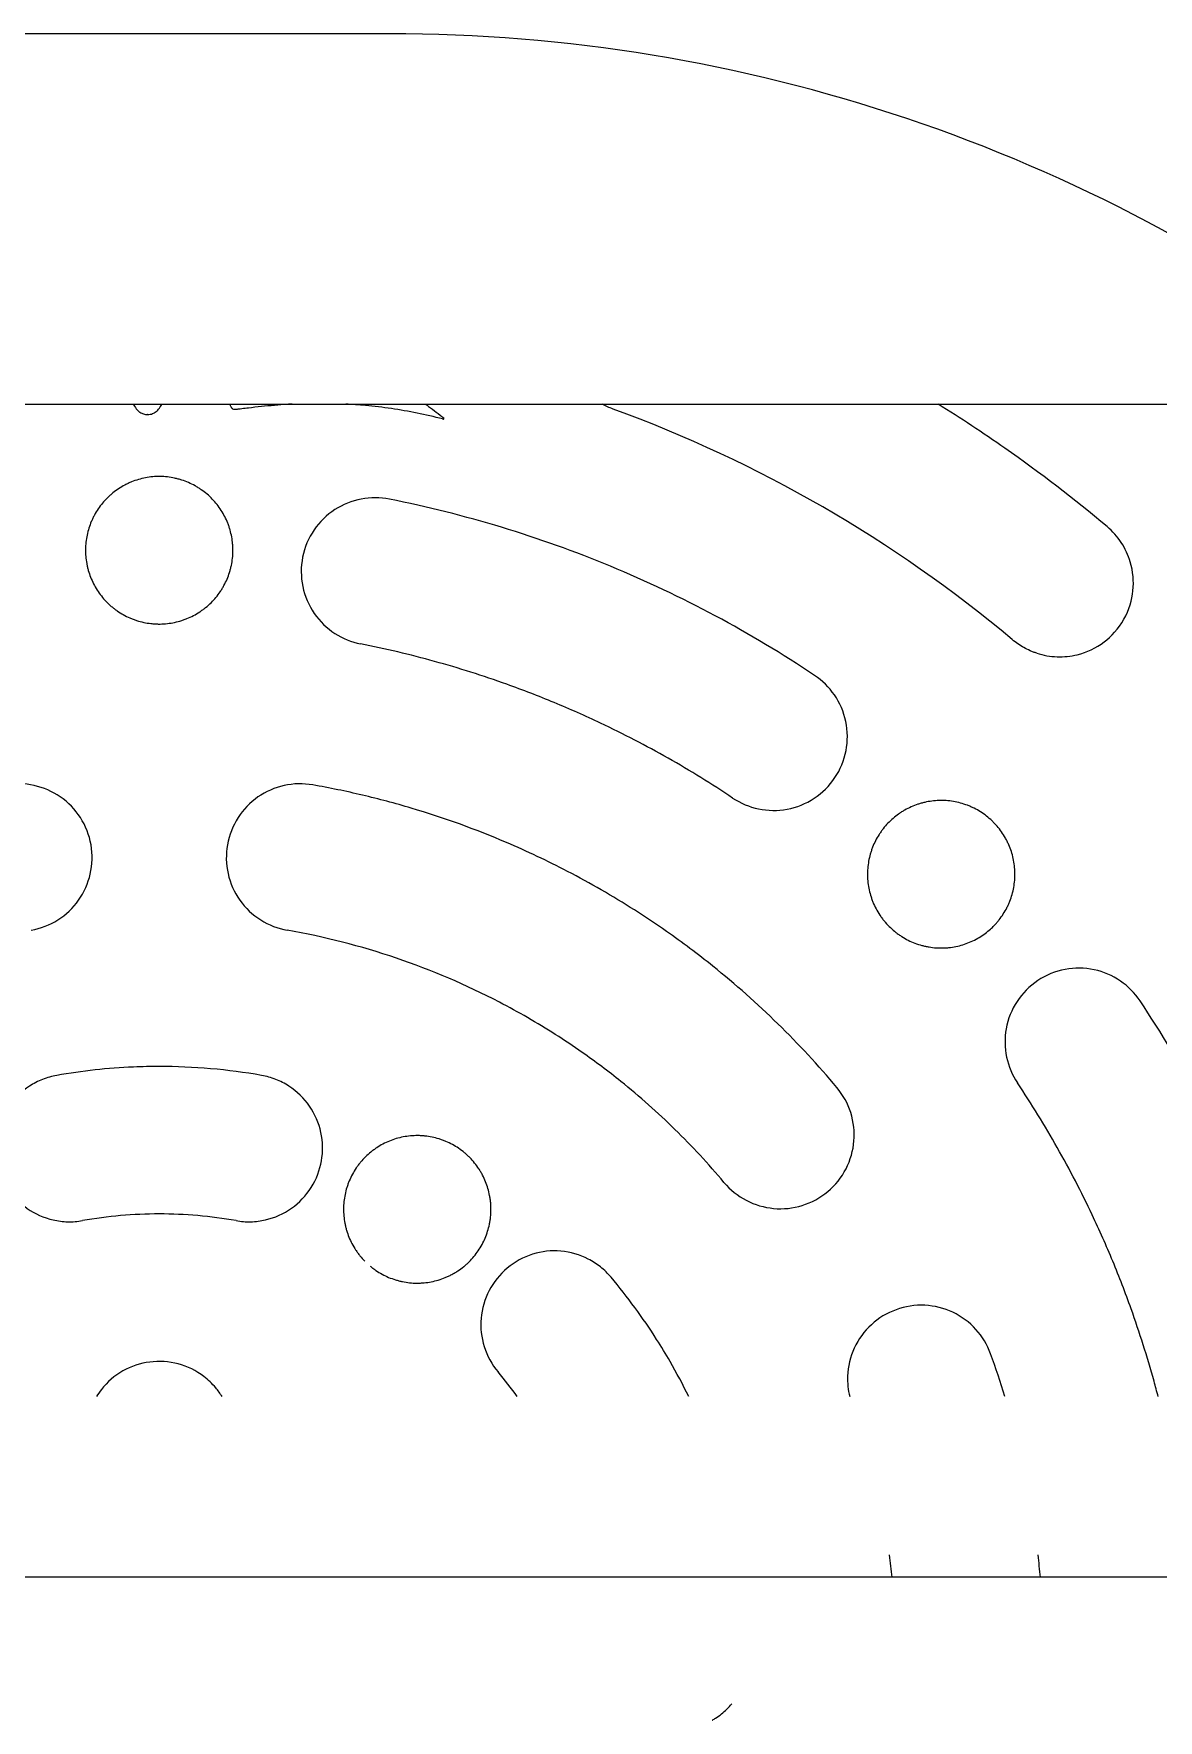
# Model space of a CAD drawing. Header units: millimetres. Extents: x 1061 to 4698, y 0 to 5700.
# Drawn here: x 2841 to 3185, y 2831 to 3345 of the extents above; entities that cross this region are included whole.
import ezdxf

# ---------------------------------------------------------------- set-up
doc = ezdxf.new("R2010")
doc.units = ezdxf.units.MM
doc.layers.add('AM_4', color=3, linetype='Continuous', lineweight=25)

msp = doc.modelspace()

# ---------------------------------------------------------------- linework, layer by layer
at = {"layer": 'AM_4'}
for p, q in [((2949.92, 3345.1), (2809.92, 3345.1)), ((2503.8, 3232.1), (3255.64, 3232.1)), ((2876.21, 3228.92), (2876.17, 3228.92)), ((2902.96, 3230.42), (2902.95, 3230.42)), ((3744.97, 2874.15), (2014.48, 2874.15))]:
    msp.add_line(p, q, dxfattribs=at)
for centre, radius, start, end in [((2949.92, 2850.1), 495, 52.7867, 90), ((2966.43, 3227.7), 0.2, 255.5304, 51.6024), ((2879.72, 2850), 405, 50, 70)]:
    msp.add_arc(centre, radius, start, end, dxfattribs=at)
for centre, major_axis, ratio, start_param, end_param in [((2876.17, 3233.09), (-4.21, -0.04), 0.990242, 1.409895, 1.561739), ((2876.21, 3233.1), (-4.22, -0.04), 0.990282, 1.561515, 1.731957)]:
    msp.add_ellipse(centre, major_axis=major_axis, ratio=ratio, start_param=start_param, end_param=end_param, dxfattribs=at)
for points, knots in [([(2871.8, 3232.1), (2871.94, 3231.87), (2872.08, 3231.65), (2872.53, 3230.92), (2872.83, 3230.43), (2873.68, 3229.7), (2874.01, 3229.49), (2874.74, 3229.15), (2875.13, 3229.03), (2875.53, 3228.97)], [13.081795, 13.081795, 13.081795, 13.081795, 13.279846, 13.279846, 13.718886, 13.718886, 13.95769, 13.95769, 14.203502, 14.203502, 14.203502, 14.203502]), ([(2876.92, 3228.98), (2877.5, 3229.08), (2877.94, 3229.27), (2878.64, 3229.65), (2878.99, 3229.92), (2879.66, 3230.61), (2879.88, 3230.95), (2880.45, 3231.89), (2880.52, 3232), (2880.58, 3232.1)], [0, 0, 0, 0, 0.1747847, 0.1747847, 0.3993569, 0.3993569, 0.6584104, 0.6584104, 0.6913155, 0.6913155, 0.6913155, 0.6913155]), ([(2902.22, 3230.57), (2902.22, 3230.57), (2902.21, 3230.57), (2902.21, 3230.58), (2902.2, 3230.58), (2902.19, 3230.59), (2902.19, 3230.59), (2902.18, 3230.6), (2902.18, 3230.6), (2902.17, 3230.6), (2902.17, 3230.61), (2902.16, 3230.61), (2902.15, 3230.62), (2902.15, 3230.62), (2902.15, 3230.62), (2902.14, 3230.63), (2902.13, 3230.64), (2902.11, 3230.65), (2902.1, 3230.66), (2902.07, 3230.69), (2902.05, 3230.71), (2902.03, 3230.74), (2901.99, 3230.78), (2901.95, 3230.82), (2901.92, 3230.85), (2901.9, 3230.89), (2901.87, 3230.93), (2901.85, 3230.96), (2901.82, 3230.99), (2901.8, 3231.03), (2901.78, 3231.06), (2901.76, 3231.09), (2901.75, 3231.11), (2901.73, 3231.14), (2901.71, 3231.17), (2901.7, 3231.2), (2901.68, 3231.22), (2901.65, 3231.28), (2901.62, 3231.33), (2901.6, 3231.38), (2901.54, 3231.48), (2901.49, 3231.59), (2901.45, 3231.69), (2901.4, 3231.78), (2901.35, 3231.88), (2901.31, 3231.98), (2901.29, 3232.02), (2901.28, 3232.06), (2901.26, 3232.1)], [0.013271105, 0.013271105, 0.013271105, 0.013271105, 0.013272874, 0.013272874, 0.013272874, 0.013277725, 0.013277725, 0.013277725, 0.013280815, 0.013280815, 0.013280815, 0.013287423, 0.013287423, 0.013287423, 0.013290524, 0.013290524, 0.013290524, 0.01330685, 0.01330685, 0.01330685, 0.013345715, 0.013345715, 0.013345715, 0.013423419, 0.013423419, 0.013423419, 0.013501118, 0.013501118, 0.013501118, 0.013578799, 0.013578799, 0.013578799, 0.013656501, 0.013656501, 0.013656501, 0.01373419, 0.01373419, 0.01373419, 0.013889628, 0.013889628, 0.013889628, 0.014200439, 0.014200439, 0.014200439, 0.014511241, 0.014511241, 0.014511241, 0.014635301, 0.014635301, 0.014635301, 0.014635301]), ([(2920.26, 3232.1), (2919.79, 3232.07), (2919.32, 3232.04), (2918.86, 3232.01), (2917.53, 3231.92), (2916.21, 3231.82), (2914.88, 3231.7), (2913.56, 3231.59), (2912.24, 3231.46), (2910.91, 3231.32), (2909.59, 3231.19), (2908.27, 3231.04), (2906.94, 3230.89), (2906.28, 3230.82), (2905.62, 3230.74), (2904.96, 3230.66), (2904.63, 3230.62), (2904.3, 3230.58), (2903.97, 3230.54), (2903.8, 3230.52), (2903.64, 3230.5), (2903.47, 3230.48), (2903.39, 3230.47), (2903.31, 3230.46), (2903.22, 3230.45), (2903.18, 3230.44), (2903.14, 3230.44), (2903.1, 3230.43), (2903.08, 3230.43), (2903.06, 3230.43), (2903.03, 3230.43), (2903.02, 3230.42), (2903.01, 3230.42), (2903, 3230.42), (2903, 3230.42), (2902.99, 3230.42), (2902.98, 3230.42), (2902.98, 3230.42), (2902.98, 3230.42), (2902.97, 3230.42), (2902.97, 3230.42), (2902.97, 3230.42), (2902.97, 3230.42), (2902.97, 3230.42), (2902.97, 3230.42), (2902.97, 3230.42), (2902.96, 3230.42), (2902.96, 3230.42), (2902.96, 3230.42)], [0.05882114, 0.05882114, 0.05882114, 0.05882114, 0.06023542, 0.06023542, 0.06023542, 0.06424394, 0.06424394, 0.06424394, 0.06825246, 0.06825246, 0.06825246, 0.07226098, 0.07226098, 0.07226098, 0.07426524, 0.07426524, 0.07426524, 0.07526737, 0.07526737, 0.07526737, 0.07576843, 0.07576843, 0.07576843, 0.07601897, 0.07601897, 0.07601897, 0.07614423, 0.07614423, 0.07614423, 0.07620686, 0.07620686, 0.07620686, 0.07623818, 0.07623818, 0.07623818, 0.07625384, 0.07625384, 0.07625384, 0.07626167, 0.07626167, 0.07626167, 0.07626558, 0.07626558, 0.07626558, 0.07626754, 0.07626754, 0.07626754, 0.0762695, 0.0762695, 0.0762695, 0.0762695]), ([(2966.18, 3227.56), (2963.61, 3228.22), (2961.03, 3228.81), (2958.42, 3229.34), (2955.82, 3229.87), (2953.2, 3230.33), (2950.58, 3230.72), (2949.26, 3230.91), (2947.95, 3231.09), (2946.63, 3231.25), (2945.31, 3231.4), (2943.99, 3231.55), (2942.67, 3231.67), (2940.67, 3231.85), (2938.67, 3232), (2936.66, 3232.1)], [0.01213317, 0.01213317, 0.01213317, 0.01213317, 0.02015021, 0.02015021, 0.02015021, 0.02816725, 0.02816725, 0.02816725, 0.03217577, 0.03217577, 0.03217577, 0.03618429, 0.03618429, 0.03618429, 0.04226162, 0.04226162, 0.04226162, 0.04226162]), ([(2960.96, 3232.1), (2961.29, 3231.86), (2961.62, 3231.63), (2961.95, 3231.39), (2963.51, 3230.24), (2965.04, 3229.06), (2966.56, 3227.86)], [0.064292111, 0.064292111, 0.064292111, 0.064292111, 0.065503834, 0.065503834, 0.065503834, 0.071312164, 0.071312164, 0.071312164, 0.071312164]), ([(3168.98, 3194.72), (3158.95, 3203.14), (3148.56, 3211.11), (3131.15, 3223.3), (3124.34, 3227.79), (3117.42, 3232.1)], [0, 0, 0, 0, 3.927575, 3.927575, 6.374616, 6.374616, 6.374616, 6.374616]), ([(2902.95, 3230.42), (2902.93, 3230.41), (2902.9, 3230.41), (2902.87, 3230.41), (2902.85, 3230.41), (2902.83, 3230.41), (2902.81, 3230.41), (2902.81, 3230.41), (2902.8, 3230.41), (2902.8, 3230.41), (2902.79, 3230.4), (2902.78, 3230.4), (2902.77, 3230.4), (2902.77, 3230.4), (2902.76, 3230.4), (2902.75, 3230.4), (2902.74, 3230.4), (2902.73, 3230.4), (2902.71, 3230.4)], [0.0013085672, 0.0013085672, 0.0013085672, 0.0013085672, 0.001370163, 0.001370163, 0.001370163, 0.001400961, 0.001400961, 0.001400961, 0.0014055107, 0.0014055107, 0.0014055107, 0.00141636, 0.00141636, 0.00141636, 0.0014216784, 0.0014216784, 0.0014216784, 0.001431759, 0.001431759, 0.001431759, 0.001431759]), ([(2966.38, 3227.51), (2966.38, 3227.51), (2966.36, 3227.51), (2966.32, 3227.52), (2966.28, 3227.53), (2966.23, 3227.55), (2966.18, 3227.56)], [0.000098398, 0.000098398, 0.000098398, 0.000098398, 0.000311836, 0.000311836, 0.000311836, 0.000525274, 0.000525274, 0.000525274, 0.000525274]), ([(2895.63, 3171.59), (2896.12, 3172.08), (2896.58, 3172.58), (2897.02, 3173.11), (2897.49, 3173.67), (2897.93, 3174.26), (2898.34, 3174.86), (2898.55, 3175.17), (2898.75, 3175.48), (2898.94, 3175.79), (2899.13, 3176.11), (2899.31, 3176.43), (2899.49, 3176.75), (2899.84, 3177.39), (2900.15, 3178.05), (2900.44, 3178.71), (2900.72, 3179.38), (2900.97, 3180.06), (2901.19, 3180.76), (2901.3, 3181.11), (2901.4, 3181.46), (2901.49, 3181.81), (2901.58, 3182.16), (2901.67, 3182.52), (2901.74, 3182.88), (2901.89, 3183.6), (2902.01, 3184.32), (2902.09, 3185.04), (2902.17, 3185.77), (2902.21, 3186.5), (2902.22, 3187.23), (2902.22, 3187.41), (2902.22, 3187.6), (2902.22, 3187.78), (2902.22, 3187.96), (2902.21, 3188.15), (2902.21, 3188.33), (2902.19, 3188.69), (2902.17, 3189.06), (2902.14, 3189.42), (2902.08, 3190.14), (2901.98, 3190.86), (2901.85, 3191.57), (2901.72, 3192.28), (2901.56, 3192.99), (2901.36, 3193.69), (2901.25, 3194.04), (2901.15, 3194.39), (2901.03, 3194.74), (2900.97, 3194.91), (2900.91, 3195.09), (2900.84, 3195.26), (2900.78, 3195.43), (2900.72, 3195.6), (2900.65, 3195.77), (2900.38, 3196.45), (2900.08, 3197.12), (2899.75, 3197.76), (2899.41, 3198.41), (2899.05, 3199.04), (2898.66, 3199.66), (2898.26, 3200.27), (2897.84, 3200.87), (2897.38, 3201.45), (2896.92, 3202.03), (2896.43, 3202.59), (2895.92, 3203.12), (2895.41, 3203.64), (2894.88, 3204.15), (2894.32, 3204.62), (2893.76, 3205.1), (2893.17, 3205.55), (2892.56, 3205.98), (2892.41, 3206.08), (2892.26, 3206.19), (2892.1, 3206.29), (2891.95, 3206.39), (2891.79, 3206.49), (2891.63, 3206.59), (2891.31, 3206.79), (2890.99, 3206.98), (2890.67, 3207.16), (2890.02, 3207.52), (2889.36, 3207.85), (2888.68, 3208.14), (2888, 3208.43), (2887.31, 3208.7), (2886.6, 3208.92), (2886.25, 3209.04), (2885.89, 3209.14), (2885.52, 3209.24), (2885.34, 3209.29), (2885.16, 3209.33), (2884.98, 3209.38), (2884.8, 3209.42), (2884.61, 3209.46), (2884.43, 3209.5), (2883.7, 3209.66), (2882.96, 3209.78), (2882.23, 3209.86), (2881.49, 3209.94), (2880.75, 3209.99), (2880, 3210), (2879.26, 3210.01), (2878.51, 3209.98), (2877.76, 3209.91), (2877.01, 3209.85), (2876.27, 3209.75), (2875.54, 3209.61), (2874.81, 3209.47), (2874.09, 3209.3), (2873.38, 3209.09), (2872.67, 3208.88), (2871.97, 3208.63), (2871.28, 3208.35), (2871.1, 3208.28), (2870.93, 3208.21), (2870.76, 3208.14), (2870.59, 3208.06), (2870.42, 3207.99), (2870.25, 3207.91), (2869.91, 3207.75), (2869.57, 3207.58), (2869.24, 3207.41), (2868.59, 3207.07), (2867.95, 3206.69), (2867.34, 3206.28), (2866.72, 3205.88), (2866.13, 3205.45), (2865.56, 3204.98), (2865.27, 3204.75), (2864.99, 3204.51), (2864.72, 3204.26), (2864.58, 3204.14), (2864.44, 3204.01), (2864.31, 3203.89), (2864.17, 3203.76), (2864.04, 3203.63), (2863.9, 3203.5), (2863.38, 3202.98), (2862.88, 3202.44), (2862.41, 3201.87), (2861.95, 3201.31), (2861.51, 3200.73), (2861.1, 3200.12), (2860.69, 3199.52), (2860.31, 3198.9), (2859.96, 3198.25), (2859.87, 3198.09), (2859.79, 3197.93), (2859.7, 3197.77), (2859.62, 3197.6), (2859.54, 3197.44), (2859.46, 3197.27), (2859.3, 3196.94), (2859.15, 3196.61), (2859, 3196.27), (2858.72, 3195.6), (2858.47, 3194.92), (2858.25, 3194.22), (2858.03, 3193.53), (2857.85, 3192.83), (2857.7, 3192.12), (2857.55, 3191.41), (2857.44, 3190.69), (2857.36, 3189.96)], [0.06322473, 0.06322473, 0.06322473, 0.06322473, 0.06558684, 0.06558684, 0.06558684, 0.06810941, 0.06810941, 0.06810941, 0.06937069, 0.06937069, 0.06937069, 0.07063198, 0.07063198, 0.07063198, 0.07315455, 0.07315455, 0.07315455, 0.07567712, 0.07567712, 0.07567712, 0.0769384, 0.0769384, 0.0769384, 0.07819969, 0.07819969, 0.07819969, 0.08072226, 0.08072226, 0.08072226, 0.08324483, 0.08324483, 0.08324483, 0.08387547, 0.08387547, 0.08387547, 0.08450612, 0.08450612, 0.08450612, 0.0857674, 0.0857674, 0.0857674, 0.08828997, 0.08828997, 0.08828997, 0.09081254, 0.09081254, 0.09081254, 0.09207383, 0.09207383, 0.09207383, 0.09270447, 0.09270447, 0.09270447, 0.09333511, 0.09333511, 0.09333511, 0.09585768, 0.09585768, 0.09585768, 0.09838025, 0.09838025, 0.09838025, 0.10090282, 0.10090282, 0.10090282, 0.10342539, 0.10342539, 0.10342539, 0.10594797, 0.10594797, 0.10594797, 0.10847054, 0.10847054, 0.10847054, 0.10910118, 0.10910118, 0.10910118, 0.10973182, 0.10973182, 0.10973182, 0.11099311, 0.11099311, 0.11099311, 0.11351568, 0.11351568, 0.11351568, 0.11603825, 0.11603825, 0.11603825, 0.11729953, 0.11729953, 0.11729953, 0.11793018, 0.11793018, 0.11793018, 0.11856082, 0.11856082, 0.11856082, 0.12108339, 0.12108339, 0.12108339, 0.12360596, 0.12360596, 0.12360596, 0.12612853, 0.12612853, 0.12612853, 0.1286511, 0.1286511, 0.1286511, 0.13117367, 0.13117367, 0.13117367, 0.13369624, 0.13369624, 0.13369624, 0.13432688, 0.13432688, 0.13432688, 0.13495753, 0.13495753, 0.13495753, 0.13621881, 0.13621881, 0.13621881, 0.13874138, 0.13874138, 0.13874138, 0.14126395, 0.14126395, 0.14126395, 0.14252524, 0.14252524, 0.14252524, 0.14315588, 0.14315588, 0.14315588, 0.14378652, 0.14378652, 0.14378652, 0.14630909, 0.14630909, 0.14630909, 0.14883166, 0.14883166, 0.14883166, 0.15135424, 0.15135424, 0.15135424, 0.15198488, 0.15198488, 0.15198488, 0.15261552, 0.15261552, 0.15261552, 0.15387681, 0.15387681, 0.15387681, 0.15639938, 0.15639938, 0.15639938, 0.15892195, 0.15892195, 0.15892195, 0.16144452, 0.16144452, 0.16144452, 0.16144452]), ([(2949.96, 3203.08), (2947.13, 3203.65), (2944.22, 3203.66), (2938.52, 3202.58), (2935.78, 3201.48), (2930.82, 3198.28), (2928.67, 3196.16), (2925.27, 3191.2), (2924.09, 3188.37), (2922.91, 3182.45), (2922.92, 3179.41), (2924.14, 3173.52), (2925.33, 3170.72), (2928.73, 3165.8), (2930.87, 3163.72), (2935.74, 3160.58), (2938.39, 3159.5), (2941.18, 3158.95)], [0, 0, 0, 0, 0.865898, 0.865898, 1.750185, 1.750185, 2.663963, 2.663963, 3.59598, 3.59598, 4.521787, 4.521787, 5.442391, 5.442391, 6.339261, 6.339261, 7.19202, 7.19202, 7.19202, 7.19202]), ([(3079.73, 3149.33), (3069.93, 3155.88), (3059.82, 3161.94), (3039.04, 3173.05), (3028.38, 3178.09), (3006.6, 3187.11), (2995.5, 3191.08), (2972.95, 3197.92), (2961.51, 3200.78), (2949.96, 3203.08)], [0, 0, 0, 0, 3.535399, 3.535399, 7.072591, 7.072591, 10.60955, 10.60955, 14.146766, 14.146766, 14.146766, 14.146766]), ([(3147.54, 3156.09), (3149.56, 3155.43), (3151.64, 3155.07), (3155.81, 3154.93), (3157.87, 3155.14), (3162.86, 3156.36), (3165.66, 3157.7), (3170.3, 3161.21), (3172.45, 3163.48), (3175.76, 3169.36), (3176.6, 3172.35), (3177.2, 3178.04), (3176.93, 3181.04), (3175.46, 3186), (3174.53, 3187.99), (3172.13, 3191.65), (3170.67, 3193.3), (3168.98, 3194.72)], [0, 0, 0, 0, 0.641197, 0.641197, 1.278338, 1.278338, 2.235024, 2.235024, 3.107441, 3.107441, 3.975438, 3.975438, 4.899954, 4.899954, 5.567024, 5.567024, 6.236076, 6.236076, 6.236076, 6.236076]), ([(2857.36, 3189.96), (2857.28, 3189.23), (2857.23, 3188.5), (2857.23, 3187.78), (2857.22, 3187.05), (2857.24, 3186.33), (2857.3, 3185.61), (2857.36, 3184.89), (2857.46, 3184.17), (2857.59, 3183.45), (2857.66, 3183.09), (2857.73, 3182.74), (2857.81, 3182.38), (2857.9, 3182.02), (2857.99, 3181.67), (2858.09, 3181.32), (2858.29, 3180.61), (2858.52, 3179.92), (2858.79, 3179.25), (2859.06, 3178.57), (2859.36, 3177.91), (2859.69, 3177.26), (2860.02, 3176.61), (2860.39, 3175.97), (2860.78, 3175.35), (2861.18, 3174.73), (2861.61, 3174.13), (2862.06, 3173.56), (2862.52, 3172.98), (2863, 3172.43), (2863.51, 3171.9), (2864.02, 3171.37), (2864.55, 3170.87), (2865.11, 3170.39), (2865.26, 3170.27), (2865.4, 3170.15), (2865.54, 3170.03), (2865.69, 3169.91), (2865.83, 3169.8), (2865.98, 3169.69), (2866.27, 3169.46), (2866.57, 3169.24), (2866.88, 3169.03), (2867.49, 3168.6), (2868.11, 3168.21), (2868.76, 3167.85), (2869.4, 3167.49), (2870.06, 3167.17), (2870.75, 3166.87), (2871.09, 3166.72), (2871.43, 3166.58), (2871.78, 3166.45), (2871.96, 3166.38), (2872.13, 3166.32), (2872.31, 3166.26), (2872.49, 3166.19), (2872.67, 3166.13), (2872.84, 3166.08), (2873.55, 3165.85), (2874.27, 3165.66), (2875, 3165.5), (2875.72, 3165.35), (2876.46, 3165.23), (2877.2, 3165.14), (2877.57, 3165.1), (2877.94, 3165.07), (2878.31, 3165.04), (2878.68, 3165.02), (2879.06, 3165.01), (2879.44, 3165), (2880.19, 3164.99), (2880.94, 3165.02), (2881.68, 3165.08), (2882.42, 3165.15), (2883.15, 3165.25), (2883.88, 3165.39), (2884.61, 3165.52), (2885.33, 3165.7), (2886.05, 3165.91), (2886.23, 3165.96), (2886.41, 3166.02), (2886.59, 3166.07), (2886.77, 3166.13), (2886.95, 3166.19), (2887.12, 3166.25), (2887.48, 3166.37), (2887.82, 3166.51), (2888.17, 3166.65), (2888.86, 3166.92), (2889.53, 3167.24), (2890.18, 3167.58), (2890.84, 3167.92), (2891.47, 3168.3), (2892.09, 3168.7), (2892.4, 3168.91), (2892.7, 3169.12), (2893, 3169.34), (2893.3, 3169.55), (2893.6, 3169.78), (2893.89, 3170.02), (2894.46, 3170.48), (2895.01, 3170.98), (2895.53, 3171.49), (2895.57, 3171.52), (2895.6, 3171.56), (2895.63, 3171.59)], [0, 0, 0, 0, 0.00252257, 0.00252257, 0.00252257, 0.00504514, 0.00504514, 0.00504514, 0.00756771, 0.00756771, 0.00756771, 0.008829, 0.008829, 0.008829, 0.01009028, 0.01009028, 0.01009028, 0.01261285, 0.01261285, 0.01261285, 0.01513542, 0.01513542, 0.01513542, 0.01765799, 0.01765799, 0.01765799, 0.02018056, 0.02018056, 0.02018056, 0.02270314, 0.02270314, 0.02270314, 0.02522571, 0.02522571, 0.02522571, 0.02585635, 0.02585635, 0.02585635, 0.02648699, 0.02648699, 0.02648699, 0.02774828, 0.02774828, 0.02774828, 0.03027085, 0.03027085, 0.03027085, 0.03279342, 0.03279342, 0.03279342, 0.0340547, 0.0340547, 0.0340547, 0.03468535, 0.03468535, 0.03468535, 0.03531599, 0.03531599, 0.03531599, 0.03783856, 0.03783856, 0.03783856, 0.04036113, 0.04036113, 0.04036113, 0.04162242, 0.04162242, 0.04162242, 0.0428837, 0.0428837, 0.0428837, 0.04540627, 0.04540627, 0.04540627, 0.04792884, 0.04792884, 0.04792884, 0.05045141, 0.05045141, 0.05045141, 0.05108205, 0.05108205, 0.05108205, 0.0517127, 0.0517127, 0.0517127, 0.05297398, 0.05297398, 0.05297398, 0.05549655, 0.05549655, 0.05549655, 0.05801912, 0.05801912, 0.05801912, 0.05928041, 0.05928041, 0.05928041, 0.06054169, 0.06054169, 0.06054169, 0.06306427, 0.06306427, 0.06306427, 0.06322473, 0.06322473, 0.06322473, 0.06322473]), ([(3147.54, 3156.09), (3147.2, 3156.2), (3146.86, 3156.32), (3146.52, 3156.45), (3146.18, 3156.58), (3145.85, 3156.72), (3145.52, 3156.86), (3144.86, 3157.15), (3144.22, 3157.46), (3143.6, 3157.81), (3142.35, 3158.5), (3141.16, 3159.32), (3140.05, 3160.25)], [0.067462344, 0.067462344, 0.067462344, 0.067462344, 0.068439605, 0.068439605, 0.068439605, 0.069416866, 0.069416866, 0.069416866, 0.071371388, 0.071371388, 0.071371388, 0.075280432, 0.075280432, 0.075280432, 0.075280432]), ([(3054.73, 3111.91), (3048.31, 3116.2), (3041.75, 3120.25), (3028.3, 3127.87), (3021.43, 3131.43), (3009.77, 3136.95), (3005.04, 3139.04), (2995.51, 3142.99), (2990.69, 3144.85), (2978.55, 3149.2), (2971.18, 3151.53), (2956.29, 3155.65), (2948.77, 3157.44), (2941.18, 3158.95)], [-12.377407, -12.377407, -12.377407, -12.377407, -10.058804, -10.058804, -7.734679, -7.734679, -6.182751, -6.182751, -4.635305, -4.635305, -2.321115, -2.321115, 0, 0, 0, 0]), ([(3054.73, 3111.91), (3057.13, 3110.31), (3059.8, 3109.19), (3065.49, 3108), (3068.45, 3107.96), (3074.29, 3109.05), (3077.1, 3110.18), (3082.11, 3113.47), (3084.27, 3115.62), (3087.6, 3120.61), (3088.75, 3123.41), (3089.89, 3129.3), (3089.87, 3132.34), (3088.63, 3138.18), (3087.45, 3140.92), (3084.15, 3145.72), (3082.11, 3147.74), (3079.73, 3149.33)], [0, 0, 0, 0, 0.865033, 0.865033, 1.75374, 1.75374, 2.667209, 2.667209, 3.594366, 3.594366, 4.515977, 4.515977, 5.435799, 5.435799, 6.333217, 6.333217, 7.192227, 7.192227, 7.192227, 7.192227]), ([(2840.65, 3071.58), (2843.55, 3072.09), (2846.31, 3073.17), (2851.28, 3076.31), (2853.42, 3078.35), (2856.81, 3083.15), (2858.02, 3085.86), (2859.35, 3091.65), (2859.43, 3094.68), (2858.39, 3100.59), (2857.28, 3103.4), (2854.06, 3108.42), (2851.97, 3110.57), (2847.12, 3113.92), (2844.41, 3115.1), (2838.68, 3116.35), (2835.73, 3116.41), (2832.84, 3115.9)], [0, 0, 0, 0, 0.883076, 0.883076, 1.766726, 1.766726, 2.658761, 2.658761, 3.571983, 3.571983, 4.483319, 4.483319, 5.384074, 5.384074, 6.265555, 6.265555, 7.146448, 7.146448, 7.146448, 7.146448]), ([(2926.61, 3115.9), (2923.7, 3116.41), (2920.72, 3116.35), (2914.97, 3115.07), (2912.26, 3113.89), (2907.44, 3110.53), (2905.37, 3108.39), (2902.16, 3103.4), (2901.06, 3100.59), (2900.03, 3094.73), (2900.09, 3091.74), (2901.39, 3085.93), (2902.61, 3083.18), (2906.04, 3078.33), (2908.2, 3076.28), (2913.17, 3073.15), (2915.92, 3072.09), (2918.79, 3071.58)], [0, 0, 0, 0, 0.887325, 0.887325, 1.770557, 1.770557, 2.663635, 2.663635, 3.572807, 3.572807, 4.475299, 4.475299, 5.378352, 5.378352, 6.270246, 6.270246, 7.147054, 7.147054, 7.147054, 7.147054]), ([(3086.56, 3023.55), (3075.17, 3037.12), (3062.49, 3049.52), (3044.08, 3064.29), (3039.37, 3067.83), (3028.1, 3075.71), (3021.47, 3079.94), (3011.24, 3085.84), (3007.8, 3087.72), (2998.23, 3092.7), (2992.02, 3095.63), (2976.23, 3102.37), (2966.54, 3105.87), (2951.72, 3110.27), (2946.74, 3111.6), (2936.72, 3113.97), (2931.68, 3115), (2926.61, 3115.9)], [0, 0, 0, 0, 5.312031, 5.312031, 7.083118, 7.083118, 9.448136, 9.448136, 10.626114, 10.626114, 12.686491, 12.686491, 15.777425, 15.777425, 17.322468, 17.322468, 18.867452, 18.867452, 18.867452, 18.867452]), ([(3134.28, 3072.74), (3134.4, 3072.86), (3134.52, 3072.98), (3134.64, 3073.11), (3134.9, 3073.37), (3135.14, 3073.64), (3135.38, 3073.92), (3135.62, 3074.2), (3135.85, 3074.48), (3136.07, 3074.76), (3136.52, 3075.33), (3136.94, 3075.92), (3137.33, 3076.53), (3137.72, 3077.14), (3138.08, 3077.77), (3138.41, 3078.42), (3138.58, 3078.75), (3138.74, 3079.08), (3138.89, 3079.41), (3138.97, 3079.58), (3139.04, 3079.75), (3139.11, 3079.92), (3139.18, 3080.09), (3139.25, 3080.26), (3139.32, 3080.43), (3139.58, 3081.11), (3139.82, 3081.8), (3140.02, 3082.5), (3140.21, 3083.2), (3140.38, 3083.91), (3140.51, 3084.63), (3140.64, 3085.35), (3140.74, 3086.08), (3140.8, 3086.82), (3140.83, 3087.19), (3140.85, 3087.56), (3140.86, 3087.93), (3140.87, 3088.3), (3140.87, 3088.67), (3140.87, 3089.04), (3140.86, 3089.78), (3140.81, 3090.52), (3140.72, 3091.26), (3140.63, 3092), (3140.51, 3092.73), (3140.35, 3093.45), (3140.2, 3094.17), (3140, 3094.88), (3139.78, 3095.59), (3139.55, 3096.29), (3139.28, 3096.98), (3138.99, 3097.67), (3138.91, 3097.84), (3138.83, 3098.01), (3138.75, 3098.18), (3138.67, 3098.35), (3138.59, 3098.52), (3138.51, 3098.69), (3138.34, 3099.02), (3138.17, 3099.35), (3137.98, 3099.68), (3137.62, 3100.32), (3137.22, 3100.95), (3136.8, 3101.56), (3136.37, 3102.17), (3135.92, 3102.76), (3135.43, 3103.32), (3135.19, 3103.6), (3134.94, 3103.88), (3134.68, 3104.15), (3134.55, 3104.29), (3134.42, 3104.42), (3134.28, 3104.56), (3134.15, 3104.69), (3134.02, 3104.82), (3133.88, 3104.95), (3133.34, 3105.47), (3132.77, 3105.95), (3132.19, 3106.41), (3131.6, 3106.86), (3130.99, 3107.29), (3130.36, 3107.69), (3129.74, 3108.08), (3129.09, 3108.45), (3128.41, 3108.78), (3128.08, 3108.95), (3127.74, 3109.11), (3127.4, 3109.26), (3127.06, 3109.41), (3126.71, 3109.55), (3126.37, 3109.68), (3125.67, 3109.94), (3124.97, 3110.17), (3124.26, 3110.36), (3123.55, 3110.56), (3122.83, 3110.72), (3122.1, 3110.84), (3121.37, 3110.96), (3120.62, 3111.05), (3119.89, 3111.1), (3119.15, 3111.15), (3118.41, 3111.16), (3117.68, 3111.14), (3116.95, 3111.12), (3116.22, 3111.06), (3115.5, 3110.96), (3114.77, 3110.87), (3114.05, 3110.74), (3113.33, 3110.58), (3112.97, 3110.49), (3112.61, 3110.4), (3112.26, 3110.3), (3111.91, 3110.2), (3111.56, 3110.1), (3111.21, 3109.98), (3110.52, 3109.75), (3109.85, 3109.48), (3109.18, 3109.19), (3108.52, 3108.89), (3107.87, 3108.56), (3107.24, 3108.2), (3106.92, 3108.02), (3106.61, 3107.83), (3106.3, 3107.64), (3106.15, 3107.54), (3105.99, 3107.44), (3105.84, 3107.34), (3105.69, 3107.23), (3105.54, 3107.13), (3105.39, 3107.02), (3104.79, 3106.6), (3104.22, 3106.16), (3103.67, 3105.68), (3103.13, 3105.21), (3102.6, 3104.71), (3102.1, 3104.19), (3101.6, 3103.66), (3101.12, 3103.12), (3100.67, 3102.54), (3100.56, 3102.4), (3100.45, 3102.25), (3100.34, 3102.1), (3100.23, 3101.96), (3100.12, 3101.81), (3100.01, 3101.66), (3099.8, 3101.36), (3099.6, 3101.06), (3099.4, 3100.75), (3099.01, 3100.14), (3098.65, 3099.51), (3098.32, 3098.86), (3098, 3098.22), (3097.7, 3097.55), (3097.43, 3096.87), (3097.3, 3096.53), (3097.17, 3096.19), (3097.05, 3095.84), (3096.99, 3095.67), (3096.94, 3095.49), (3096.88, 3095.32), (3096.83, 3095.14), (3096.78, 3094.96), (3096.73, 3094.79), (3096.53, 3094.08), (3096.36, 3093.37), (3096.23, 3092.65), (3096.1, 3091.93), (3096.01, 3091.21), (3095.95, 3090.48), (3095.89, 3089.74), (3095.86, 3089.01), (3095.88, 3088.26)], [0.0600135, 0.0600135, 0.0600135, 0.0600135, 0.0606079, 0.0606079, 0.0606079, 0.0618706, 0.0618706, 0.0618706, 0.0631332, 0.0631332, 0.0631332, 0.0656586, 0.0656586, 0.0656586, 0.0681839, 0.0681839, 0.0681839, 0.0694466, 0.0694466, 0.0694466, 0.0700779, 0.0700779, 0.0700779, 0.0707092, 0.0707092, 0.0707092, 0.0732346, 0.0732346, 0.0732346, 0.0757599, 0.0757599, 0.0757599, 0.0782852, 0.0782852, 0.0782852, 0.0795479, 0.0795479, 0.0795479, 0.0808105, 0.0808105, 0.0808105, 0.0833359, 0.0833359, 0.0833359, 0.0858612, 0.0858612, 0.0858612, 0.0883865, 0.0883865, 0.0883865, 0.0909119, 0.0909119, 0.0909119, 0.0915432, 0.0915432, 0.0915432, 0.0921745, 0.0921745, 0.0921745, 0.0934372, 0.0934372, 0.0934372, 0.0959625, 0.0959625, 0.0959625, 0.0984878, 0.0984878, 0.0984878, 0.0997505, 0.0997505, 0.0997505, 0.1003818, 0.1003818, 0.1003818, 0.1010132, 0.1010132, 0.1010132, 0.1035385, 0.1035385, 0.1035385, 0.1060638, 0.1060638, 0.1060638, 0.1085892, 0.1085892, 0.1085892, 0.1098518, 0.1098518, 0.1098518, 0.1111145, 0.1111145, 0.1111145, 0.1136398, 0.1136398, 0.1136398, 0.1161651, 0.1161651, 0.1161651, 0.1186905, 0.1186905, 0.1186905, 0.1212158, 0.1212158, 0.1212158, 0.1237411, 0.1237411, 0.1237411, 0.1262665, 0.1262665, 0.1262665, 0.1275291, 0.1275291, 0.1275291, 0.1287918, 0.1287918, 0.1287918, 0.1313171, 0.1313171, 0.1313171, 0.1338425, 0.1338425, 0.1338425, 0.1351051, 0.1351051, 0.1351051, 0.1357365, 0.1357365, 0.1357365, 0.1363678, 0.1363678, 0.1363678, 0.1388931, 0.1388931, 0.1388931, 0.1414184, 0.1414184, 0.1414184, 0.1439438, 0.1439438, 0.1439438, 0.1445751, 0.1445751, 0.1445751, 0.1452064, 0.1452064, 0.1452064, 0.1464691, 0.1464691, 0.1464691, 0.1489944, 0.1489944, 0.1489944, 0.1515198, 0.1515198, 0.1515198, 0.1527824, 0.1527824, 0.1527824, 0.1534138, 0.1534138, 0.1534138, 0.1540451, 0.1540451, 0.1540451, 0.1565704, 0.1565704, 0.1565704, 0.1590959, 0.1590959, 0.1590959, 0.1616211, 0.1616211, 0.1616211, 0.1616211]), ([(3095.88, 3088.26), (3095.89, 3087.52), (3095.94, 3086.78), (3096.02, 3086.05), (3096.11, 3085.32), (3096.23, 3084.59), (3096.38, 3083.87), (3096.54, 3083.15), (3096.73, 3082.44), (3096.96, 3081.73), (3097.02, 3081.55), (3097.08, 3081.37), (3097.14, 3081.2), (3097.2, 3081.02), (3097.27, 3080.84), (3097.33, 3080.67), (3097.47, 3080.32), (3097.61, 3079.97), (3097.76, 3079.63), (3098.06, 3078.95), (3098.39, 3078.29), (3098.75, 3077.64), (3099.11, 3076.99), (3099.51, 3076.36), (3099.93, 3075.75), (3100.15, 3075.45), (3100.37, 3075.15), (3100.6, 3074.85), (3100.72, 3074.7), (3100.83, 3074.55), (3100.95, 3074.41), (3101.07, 3074.26), (3101.19, 3074.12), (3101.31, 3073.98), (3101.8, 3073.41), (3102.32, 3072.87), (3102.85, 3072.36), (3103.39, 3071.84), (3103.95, 3071.36), (3104.54, 3070.9), (3104.83, 3070.67), (3105.13, 3070.45), (3105.44, 3070.24), (3105.74, 3070.02), (3106.06, 3069.81), (3106.37, 3069.61), (3107.01, 3069.21), (3107.66, 3068.85), (3108.33, 3068.52), (3108.99, 3068.18), (3109.67, 3067.89), (3110.36, 3067.62), (3111.05, 3067.36), (3111.75, 3067.13), (3112.47, 3066.94), (3112.65, 3066.89), (3112.83, 3066.84), (3113.01, 3066.8), (3113.19, 3066.75), (3113.37, 3066.71), (3113.56, 3066.67), (3113.92, 3066.59), (3114.29, 3066.52), (3114.65, 3066.46), (3115.38, 3066.34), (3116.11, 3066.25), (3116.84, 3066.2), (3117.58, 3066.15), (3118.31, 3066.14), (3119.04, 3066.16), (3119.41, 3066.17), (3119.78, 3066.19), (3120.14, 3066.22), (3120.33, 3066.23), (3120.51, 3066.25), (3120.69, 3066.27), (3120.88, 3066.29), (3121.06, 3066.31), (3121.25, 3066.33), (3121.98, 3066.43), (3122.7, 3066.56), (3123.41, 3066.72), (3124.13, 3066.88), (3124.83, 3067.08), (3125.51, 3067.31), (3126.2, 3067.54), (3126.88, 3067.81), (3127.55, 3068.11), (3128.22, 3068.4), (3128.88, 3068.74), (3129.51, 3069.1), (3130.14, 3069.46), (3130.76, 3069.85), (3131.35, 3070.27), (3131.94, 3070.68), (3132.51, 3071.13), (3133.06, 3071.6), (3133.48, 3071.97), (3133.89, 3072.34), (3134.28, 3072.74)], [0, 0, 0, 0, 0.00252533, 0.00252533, 0.00252533, 0.00505066, 0.00505066, 0.00505066, 0.00757599, 0.00757599, 0.00757599, 0.00820732, 0.00820732, 0.00820732, 0.00883865, 0.00883865, 0.00883865, 0.01010132, 0.01010132, 0.01010132, 0.01262665, 0.01262665, 0.01262665, 0.01515198, 0.01515198, 0.01515198, 0.01641464, 0.01641464, 0.01641464, 0.01704597, 0.01704597, 0.01704597, 0.01767731, 0.01767731, 0.01767731, 0.02020263, 0.02020263, 0.02020263, 0.02272796, 0.02272796, 0.02272796, 0.02399063, 0.02399063, 0.02399063, 0.02525329, 0.02525329, 0.02525329, 0.02777862, 0.02777862, 0.02777862, 0.03030395, 0.03030395, 0.03030395, 0.03282928, 0.03282928, 0.03282928, 0.03346061, 0.03346061, 0.03346061, 0.03409195, 0.03409195, 0.03409195, 0.03535461, 0.03535461, 0.03535461, 0.03787994, 0.03787994, 0.03787994, 0.04040527, 0.04040527, 0.04040527, 0.04166793, 0.04166793, 0.04166793, 0.04229927, 0.04229927, 0.04229927, 0.0429306, 0.0429306, 0.0429306, 0.04545593, 0.04545593, 0.04545593, 0.04798126, 0.04798126, 0.04798126, 0.05050659, 0.05050659, 0.05050659, 0.05303192, 0.05303192, 0.05303192, 0.05555724, 0.05555724, 0.05555724, 0.05808257, 0.05808257, 0.05808257, 0.06001354, 0.06001354, 0.06001354, 0.06001354]), ([(3052.08, 2994.63), (3049.71, 2997.45), (3047.28, 3000.21), (3042.28, 3005.61), (3039.71, 3008.24), (3031.84, 3015.95), (3026.34, 3020.83), (3016.78, 3028.51), (3012.84, 3031.46), (3003.42, 3038.06), (2997.87, 3041.6), (2989.31, 3046.53), (2986.44, 3048.11), (2973.41, 3054.89), (2962.9, 3059.37), (2941.23, 3066.73), (2930.1, 3069.59), (2918.79, 3071.58)], [-15.707947, -15.707947, -15.707947, -15.707947, -14.605395, -14.605395, -13.506546, -13.506546, -11.304598, -11.304598, -9.827217, -9.827217, -7.849079, -7.849079, -6.865374, -6.865374, -3.443134, -3.443134, 0, 0, 0, 0]), ([(3179.05, 3050.01), (3177.46, 3052.39), (3175.43, 3054.45), (3170.64, 3057.73), (3167.92, 3058.89), (3162.12, 3060.13), (3159.11, 3060.17), (3153.2, 3059.06), (3150.36, 3057.9), (3145.32, 3054.52), (3143.17, 3052.35), (3139.87, 3047.31), (3138.75, 3044.5), (3137.69, 3038.66), (3137.72, 3035.71), (3138.93, 3030.05), (3140.04, 3027.39), (3141.64, 3025)], [0, 0, 0, 0, 0.860997, 0.860997, 1.747806, 1.747806, 2.657403, 2.657403, 3.590224, 3.590224, 4.520655, 4.520655, 5.435719, 5.435719, 6.32067, 6.32067, 7.179585, 7.179585, 7.179585, 7.179585]), ([(3230.89, 2929.25), (3228.98, 2937.74), (3226.75, 2946.16), (3220.8, 2965.78), (3216.83, 2976.88), (3207.81, 2998.65), (3202.77, 3009.31), (3191.66, 3030.09), (3185.6, 3040.21), (3179.05, 3050.01)], [0.922099, 0.922099, 0.922099, 0.922099, 3.535399, 3.535399, 7.072591, 7.072591, 10.60955, 10.60955, 14.146766, 14.146766, 14.146766, 14.146766]), ([(2848.47, 3027.27), (2846.98, 3027), (2845.52, 3026.59), (2842.72, 3025.49), (2841.38, 3024.8), (2837.68, 3022.4), (2835.57, 3020.35), (2832.25, 3015.58), (2831.06, 3012.88), (2829.77, 3007.14), (2829.7, 3004.15), (2830.73, 2998.29), (2831.81, 2995.51), (2834.99, 2990.52), (2837.04, 2988.38), (2841.83, 2985.02), (2844.51, 2983.83), (2848.81, 2982.84), (2850.29, 2982.65), (2853.29, 2982.58), (2854.8, 2982.69), (2856.28, 2982.95)], [0, 0, 0, 0, 0.453483, 0.453483, 0.904661, 0.904661, 1.78018, 1.78018, 2.662554, 2.662554, 3.560615, 3.560615, 4.456244, 4.456244, 5.345346, 5.345346, 6.221159, 6.221159, 6.670849, 6.670849, 7.122811, 7.122811, 7.122811, 7.122811]), ([(2910.98, 3027.27), (2900.65, 3029.09), (2890.2, 3030), (2877.11, 3030), (2874.49, 3029.94), (2864.02, 3029.49), (2856.21, 3028.63), (2848.47, 3027.27)], [0, 0, 0, 0, 3.145319, 3.145319, 3.930302, 3.930302, 6.284139, 6.284139, 6.284139, 6.284139]), ([(2903.17, 2982.95), (2904.66, 2982.69), (2906.17, 2982.57), (2909.18, 2982.66), (2910.68, 2982.85), (2915, 2983.85), (2917.7, 2985.06), (2922.47, 2988.44), (2924.51, 2990.58), (2927.74, 2995.68), (2928.75, 2998.47), (2929.74, 3004.06), (2929.68, 3007), (2928.44, 3012.74), (2927.26, 3015.47), (2923.91, 3020.32), (2921.78, 3022.39), (2918.04, 3024.81), (2916.7, 3025.5), (2913.9, 3026.6), (2912.46, 3027), (2910.98, 3027.27)], [0, 0, 0, 0, 0.453779, 0.453779, 0.906288, 0.906288, 1.788243, 1.788243, 2.6715, 2.6715, 3.608632, 3.608632, 4.595123, 4.595123, 5.587399, 5.587399, 6.578511, 6.578511, 7.083956, 7.083956, 7.587375, 7.587375, 7.587375, 7.587375]), ([(3052.08, 2994.63), (3053.98, 2992.37), (3056.29, 2990.52), (3061.49, 2987.79), (3064.33, 2986.96), (3070.18, 2986.41), (3073.13, 2986.72), (3078.81, 2988.47), (3081.48, 2989.92), (3086.07, 2993.78), (3087.96, 2996.13), (3090.69, 3001.45), (3091.51, 3004.34), (3091.96, 3010.02), (3091.7, 3012.96), (3089.87, 3018.71), (3088.44, 3021.3), (3086.56, 3023.55)], [0, 0, 0, 0, 0.882964, 0.882964, 1.766638, 1.766638, 2.658582, 2.658582, 3.572755, 3.572755, 4.482771, 4.482771, 5.387216, 5.387216, 6.210759, 6.210759, 6.986147, 6.986147, 6.986147, 6.986147]), ([(3184.59, 2929.25), (3184.18, 2930.82), (3183.76, 2932.4), (3181.27, 2941.42), (3178.93, 2948.8), (3174.58, 2960.95), (3172.72, 2965.77), (3168.77, 2975.31), (3166.68, 2980.03), (3161.17, 2991.68), (3157.61, 2998.55), (3149.99, 3011.99), (3145.93, 3018.57), (3141.64, 3025)], [-10.547674, -10.547674, -10.547674, -10.547674, -10.058804, -10.058804, -7.734679, -7.734679, -6.182751, -6.182751, -4.635305, -4.635305, -2.321115, -2.321115, 0, 0, 0, 0]), ([(2978.25, 2975.66), (2978.6, 2976.32), (2978.92, 2976.98), (2979.2, 2977.65), (2979.49, 2978.33), (2979.74, 2979.02), (2979.96, 2979.71), (2980.17, 2980.41), (2980.36, 2981.12), (2980.51, 2981.84), (2980.58, 2982.2), (2980.65, 2982.57), (2980.7, 2982.93), (2980.76, 2983.3), (2980.81, 2983.67), (2980.85, 2984.03), (2980.93, 2984.76), (2980.97, 2985.5), (2980.97, 2986.23), (2980.98, 2986.96), (2980.95, 2987.69), (2980.88, 2988.42), (2980.85, 2988.79), (2980.81, 2989.15), (2980.76, 2989.52), (2980.73, 2989.7), (2980.7, 2989.89), (2980.67, 2990.07), (2980.64, 2990.25), (2980.61, 2990.43), (2980.57, 2990.62), (2980.44, 2991.34), (2980.26, 2992.06), (2980.05, 2992.76), (2979.85, 2993.47), (2979.6, 2994.16), (2979.33, 2994.84), (2979.05, 2995.52), (2978.74, 2996.19), (2978.4, 2996.85), (2978.23, 2997.17), (2978.05, 2997.5), (2977.86, 2997.82), (2977.67, 2998.14), (2977.48, 2998.45), (2977.27, 2998.76), (2976.87, 2999.38), (2976.43, 2999.97), (2975.97, 3000.54), (2975.51, 3001.11), (2975.02, 3001.66), (2974.5, 3002.19), (2974.24, 3002.45), (2973.98, 3002.71), (2973.71, 3002.96), (2973.43, 3003.21), (2973.15, 3003.46), (2972.87, 3003.69), (2972.3, 3004.17), (2971.71, 3004.61), (2971.1, 3005.02), (2970.49, 3005.44), (2969.86, 3005.82), (2969.21, 3006.17), (2968.57, 3006.52), (2967.9, 3006.84), (2967.22, 3007.13), (2967.05, 3007.2), (2966.87, 3007.27), (2966.7, 3007.34), (2966.53, 3007.41), (2966.35, 3007.47), (2966.18, 3007.54), (2965.83, 3007.67), (2965.48, 3007.78), (2965.13, 3007.89), (2964.42, 3008.11), (2963.71, 3008.29), (2962.99, 3008.44), (2962.27, 3008.59), (2961.55, 3008.7), (2960.81, 3008.78), (2960.45, 3008.82), (2960.08, 3008.84), (2959.7, 3008.87), (2959.33, 3008.89), (2958.96, 3008.9), (2958.59, 3008.9), (2957.85, 3008.9), (2957.12, 3008.87), (2956.39, 3008.8), (2955.66, 3008.73), (2954.93, 3008.63), (2954.21, 3008.49), (2953.49, 3008.35), (2952.77, 3008.18), (2952.06, 3007.97), (2951.35, 3007.75), (2950.65, 3007.51), (2949.97, 3007.23), (2949.29, 3006.95), (2948.63, 3006.64), (2947.98, 3006.3), (2947.33, 3005.96), (2946.7, 3005.59), (2946.09, 3005.18), (2945.78, 3004.98), (2945.48, 3004.77), (2945.18, 3004.55), (2944.88, 3004.33), (2944.59, 3004.1), (2944.3, 3003.87), (2943.73, 3003.41), (2943.18, 3002.92), (2942.66, 3002.41), (2942.14, 3001.89), (2941.65, 3001.35), (2941.18, 3000.79), (2940.94, 3000.51), (2940.72, 3000.22), (2940.49, 2999.93), (2940.27, 2999.63), (2940.06, 2999.33), (2939.85, 2999.03), (2939.43, 2998.41), (2939.05, 2997.78), (2938.7, 2997.13), (2938.35, 2996.49), (2938.03, 2995.82), (2937.74, 2995.14), (2937.6, 2994.8), (2937.46, 2994.45), (2937.33, 2994.11), (2937.21, 2993.76), (2937.09, 2993.41), (2936.98, 2993.06), (2936.77, 2992.36), (2936.58, 2991.65), (2936.44, 2990.94), (2936.29, 2990.22), (2936.18, 2989.5), (2936.1, 2988.77), (2936.02, 2988.03), (2935.98, 2987.29), (2935.97, 2986.55), (2935.97, 2985.81), (2936, 2985.08), (2936.07, 2984.35), (2936.13, 2983.62), (2936.24, 2982.9), (2936.37, 2982.18), (2936.44, 2981.82), (2936.52, 2981.46), (2936.61, 2981.1), (2936.69, 2980.74), (2936.79, 2980.38), (2936.9, 2980.02), (2937.11, 2979.31), (2937.35, 2978.62), (2937.63, 2977.93), (2937.9, 2977.25), (2938.21, 2976.59), (2938.55, 2975.94), (2938.89, 2975.29), (2939.27, 2974.65), (2939.67, 2974.04), (2939.78, 2973.88), (2939.88, 2973.73), (2939.99, 2973.57), (2940.09, 2973.42), (2940.2, 2973.27), (2940.31, 2973.12), (2940.53, 2972.82), (2940.75, 2972.53), (2940.99, 2972.24), (2941.45, 2971.67), (2941.94, 2971.12), (2942.46, 2970.6)], [0, 0, 0, 0, 0.0024978, 0.0024978, 0.0024978, 0.0049957, 0.0049957, 0.0049957, 0.0074935, 0.0074935, 0.0074935, 0.0087425, 0.0087425, 0.0087425, 0.0099914, 0.0099914, 0.0099914, 0.0124892, 0.0124892, 0.0124892, 0.0149871, 0.0149871, 0.0149871, 0.016236, 0.016236, 0.016236, 0.0168604, 0.0168604, 0.0168604, 0.0174849, 0.0174849, 0.0174849, 0.0199827, 0.0199827, 0.0199827, 0.0224806, 0.0224806, 0.0224806, 0.0249784, 0.0249784, 0.0249784, 0.0262274, 0.0262274, 0.0262274, 0.0274763, 0.0274763, 0.0274763, 0.0299741, 0.0299741, 0.0299741, 0.032472, 0.032472, 0.032472, 0.0337209, 0.0337209, 0.0337209, 0.0349698, 0.0349698, 0.0349698, 0.0374677, 0.0374677, 0.0374677, 0.0399655, 0.0399655, 0.0399655, 0.0424633, 0.0424633, 0.0424633, 0.0430878, 0.0430878, 0.0430878, 0.0437123, 0.0437123, 0.0437123, 0.0449612, 0.0449612, 0.0449612, 0.047459, 0.047459, 0.047459, 0.0499569, 0.0499569, 0.0499569, 0.0512058, 0.0512058, 0.0512058, 0.0524547, 0.0524547, 0.0524547, 0.0549526, 0.0549526, 0.0549526, 0.0574504, 0.0574504, 0.0574504, 0.0599482, 0.0599482, 0.0599482, 0.0624461, 0.0624461, 0.0624461, 0.0649439, 0.0649439, 0.0649439, 0.0674418, 0.0674418, 0.0674418, 0.0686907, 0.0686907, 0.0686907, 0.0699396, 0.0699396, 0.0699396, 0.0724375, 0.0724375, 0.0724375, 0.0749353, 0.0749353, 0.0749353, 0.0761842, 0.0761842, 0.0761842, 0.0774331, 0.0774331, 0.0774331, 0.079931, 0.079931, 0.079931, 0.0824288, 0.0824288, 0.0824288, 0.0836778, 0.0836778, 0.0836778, 0.0849267, 0.0849267, 0.0849267, 0.0874245, 0.0874245, 0.0874245, 0.0899224, 0.0899224, 0.0899224, 0.0924202, 0.0924202, 0.0924202, 0.094918, 0.094918, 0.094918, 0.0974159, 0.0974159, 0.0974159, 0.0986648, 0.0986648, 0.0986648, 0.0999137, 0.0999137, 0.0999137, 0.1024116, 0.1024116, 0.1024116, 0.1049094, 0.1049094, 0.1049094, 0.1074073, 0.1074073, 0.1074073, 0.1080317, 0.1080317, 0.1080317, 0.1086562, 0.1086562, 0.1086562, 0.1099051, 0.1099051, 0.1099051, 0.112403, 0.112403, 0.112403, 0.112403]), ([(2903.17, 2982.95), (2895.43, 2984.31), (2887.58, 2985), (2871.86, 2985), (2864.02, 2984.31), (2856.28, 2982.95)], [-4.716748, -4.716748, -4.716748, -4.716748, -2.358321, -2.358321, 0, 0, 0, 0]), ([(2969.72, 2966.91), (2970.11, 2967.14), (2970.5, 2967.38), (2970.87, 2967.63), (2971.49, 2968.03), (2972.08, 2968.46), (2972.65, 2968.93), (2972.93, 2969.16), (2973.21, 2969.4), (2973.49, 2969.64), (2973.77, 2969.89), (2974.04, 2970.15), (2974.3, 2970.4), (2974.82, 2970.92), (2975.32, 2971.46), (2975.78, 2972.02), (2976.25, 2972.59), (2976.69, 2973.17), (2977.1, 2973.78), (2977.51, 2974.38), (2977.89, 2975.01), (2978.25, 2975.66)], [0.14583181, 0.14583181, 0.14583181, 0.14583181, 0.14737276, 0.14737276, 0.14737276, 0.1498706, 0.1498706, 0.1498706, 0.15111952, 0.15111952, 0.15111952, 0.15236844, 0.15236844, 0.15236844, 0.15486629, 0.15486629, 0.15486629, 0.15736414, 0.15736414, 0.15736414, 0.15986197, 0.15986197, 0.15986197, 0.15986197]), ([(3017.61, 2965.7), (3016.65, 2966.85), (3015.57, 2967.9), (3013.23, 2969.76), (3011.98, 2970.57), (3008.06, 2972.59), (3005.23, 2973.4), (2999.4, 2973.91), (2996.46, 2973.59), (2990.84, 2971.84), (2988.21, 2970.4), (2983.65, 2966.57), (2981.77, 2964.24), (2979.04, 2958.98), (2978.21, 2956.11), (2977.71, 2950.26), (2978.03, 2947.32), (2979.78, 2941.7), (2981.22, 2939.06), (2983.14, 2936.78)], [0, 0, 0, 0, 0.449946, 0.449946, 0.897512, 0.897512, 1.777286, 1.777286, 2.657847, 2.657847, 3.558373, 3.558373, 4.453919, 4.453919, 5.34715, 5.34715, 6.228335, 6.228335, 7.124321, 7.124321, 7.124321, 7.124321]), ([(2944.08, 2969.1), (2944.37, 2968.87), (2944.66, 2968.64), (2944.95, 2968.41), (2945.25, 2968.19), (2945.55, 2967.97), (2945.86, 2967.77), (2946.48, 2967.35), (2947.11, 2966.97), (2947.75, 2966.62), (2948.4, 2966.27), (2949.06, 2965.95), (2949.74, 2965.66), (2950.42, 2965.38), (2951.11, 2965.12), (2951.82, 2964.9), (2952, 2964.85), (2952.18, 2964.8), (2952.36, 2964.75), (2952.54, 2964.7), (2952.72, 2964.65), (2952.89, 2964.6), (2953.25, 2964.51), (2953.61, 2964.43), (2953.98, 2964.35), (2954.7, 2964.21), (2955.42, 2964.09), (2956.15, 2964.02), (2956.88, 2963.94), (2957.62, 2963.9), (2958.36, 2963.9), (2958.72, 2963.9), (2959.09, 2963.9), (2959.47, 2963.92), (2959.65, 2963.93), (2959.84, 2963.94), (2960.02, 2963.95), (2960.21, 2963.97), (2960.39, 2963.98), (2960.58, 2964), (2961.31, 2964.07), (2962.04, 2964.17), (2962.76, 2964.31), (2963.48, 2964.45), (2964.19, 2964.63), (2964.9, 2964.83), (2965.6, 2965.04), (2966.29, 2965.29), (2966.98, 2965.57), (2967.15, 2965.64), (2967.32, 2965.71), (2967.49, 2965.79), (2967.66, 2965.86), (2967.83, 2965.94), (2968, 2966.01), (2968.33, 2966.17), (2968.66, 2966.33), (2968.99, 2966.51), (2969.23, 2966.64), (2969.48, 2966.77), (2969.72, 2966.91)], [0.1149008, 0.1149008, 0.1149008, 0.1149008, 0.11614972, 0.11614972, 0.11614972, 0.11739864, 0.11739864, 0.11739864, 0.11989648, 0.11989648, 0.11989648, 0.12239432, 0.12239432, 0.12239432, 0.12489217, 0.12489217, 0.12489217, 0.12551663, 0.12551663, 0.12551663, 0.12614109, 0.12614109, 0.12614109, 0.12739001, 0.12739001, 0.12739001, 0.12988785, 0.12988785, 0.12988785, 0.1323857, 0.1323857, 0.1323857, 0.13363462, 0.13363462, 0.13363462, 0.13425908, 0.13425908, 0.13425908, 0.13488354, 0.13488354, 0.13488354, 0.13738138, 0.13738138, 0.13738138, 0.13987923, 0.13987923, 0.13987923, 0.14237707, 0.14237707, 0.14237707, 0.14300153, 0.14300153, 0.14300153, 0.14362599, 0.14362599, 0.14362599, 0.14487491, 0.14487491, 0.14487491, 0.14583181, 0.14583181, 0.14583181, 0.14583181]), ([(3041.34, 2929.25), (3039.55, 2932.9), (3037.64, 2936.48), (3034.3, 2942.26), (3032.94, 2944.51), (3027.31, 2953.34), (3022.66, 2959.68), (3017.61, 2965.7)], [1.92524, 1.92524, 1.92524, 1.92524, 3.145319, 3.145319, 3.930302, 3.930302, 6.284139, 6.284139, 6.284139, 6.284139]), ([(3133.44, 2942.35), (3132.44, 2945.09), (3130.92, 2947.6), (3126.98, 2951.95), (3124.59, 2953.72), (3119.24, 2956.26), (3116.34, 2956.98), (3110.39, 2957.27), (3107.41, 2956.81), (3101.82, 2954.78), (3099.25, 2953.22), (3094.88, 2949.2), (3093.1, 2946.77), (3090.62, 2941.37), (3089.93, 2938.47), (3089.73, 2933.4), (3089.95, 2931.29), (3090.45, 2929.25)], [0, 0, 0, 0, 0.875387, 0.875387, 1.764987, 1.764987, 2.663271, 2.663271, 3.571504, 3.571504, 4.473265, 4.473265, 5.375493, 5.375493, 6.266582, 6.266582, 6.901511, 6.901511, 6.901511, 6.901511]), ([(2898.91, 2929.25), (2898.33, 2930.2), (2897.67, 2931.11), (2895.89, 2933.24), (2894.69, 2934.38), (2893.37, 2935.39), (2891.03, 2937.17), (2888.36, 2938.48), (2882.68, 2940), (2879.73, 2940.19), (2873.95, 2939.44), (2871.17, 2938.51), (2866.1, 2935.65), (2863.87, 2933.73), (2861.51, 2930.74), (2861, 2930.01), (2860.54, 2929.25)], [13.354806, 13.354806, 13.354806, 13.354806, 13.690158, 13.690158, 14.187058, 14.187058, 14.187058, 15.071426, 15.071426, 15.95157, 15.95157, 16.823999, 16.823999, 17.701587, 17.701587, 17.969293, 17.969293, 17.969293, 17.969293]), ([(3048.47, 2830.51), (3048.51, 2830.54), (3048.55, 2830.56), (3048.59, 2830.58), (3048.75, 2830.67), (3048.91, 2830.77), (3049.06, 2830.87), (3049.22, 2830.96), (3049.38, 2831.06), (3049.53, 2831.16), (3050.15, 2831.57), (3050.74, 2832), (3051.31, 2832.46), (3051.88, 2832.92), (3052.43, 2833.4), (3052.96, 2833.92), (3053.48, 2834.43), (3053.98, 2834.97), (3054.46, 2835.54)], [0.151005335, 0.151005335, 0.151005335, 0.151005335, 0.151151771, 0.151151771, 0.151151771, 0.151776365, 0.151776365, 0.151776365, 0.15240096, 0.15240096, 0.15240096, 0.154899336, 0.154899336, 0.154899336, 0.157397713, 0.157397713, 0.157397713, 0.159896089, 0.159896089, 0.159896089, 0.159896089])]:
    msp.add_open_spline(points, degree=3, knots=knots, dxfattribs=at)
for points in [[(3018.24, 3230.58), (3017.08, 3231), (3015.98, 3231.51), (3014.92, 3232.1)], [(2902.71, 3230.4), (2902.56, 3230.41), (2902.39, 3230.45), (2902.22, 3230.57)], [(3137.83, 2929.25), (3136.48, 2933.65), (3135.02, 2938.02), (3133.44, 2942.35)], [(2989.01, 2929.25), (2987.15, 2931.83), (2985.19, 2934.34), (2983.14, 2936.78)], [(3103.42, 2874.15), (3103.18, 2876.42), (3102.9, 2878.69), (3102.58, 2880.95)], [(3148.64, 2874.15), (3148.44, 2876.42), (3148.2, 2878.69), (3147.94, 2880.95)]]:
    msp.add_open_spline(points, degree=3, dxfattribs=at)

doc.saveas('drawing.dxf')
